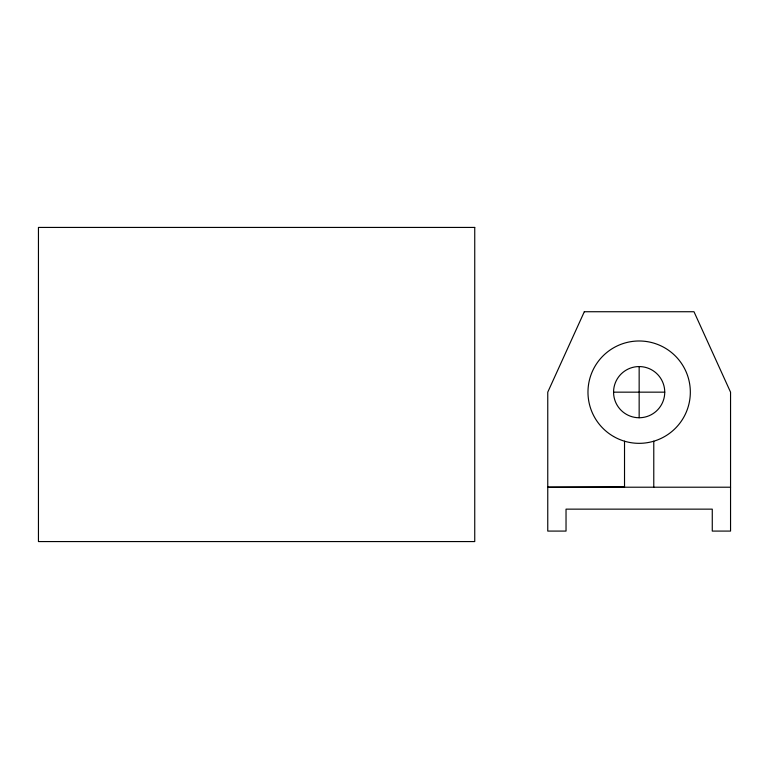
<?xml version="1.0" encoding="UTF-8"?>
<svg xmlns="http://www.w3.org/2000/svg" width="769" height="769" viewBox="0 0 769 769"><rect width="100%" height="100%" fill="white"/><g stroke="black" fill="none" stroke-linecap="round" stroke-linejoin="round"><path stroke-width="1.15" d="M624.524 486.883L547.759 487.21L730.55 487.21M613.556 392.161L664.743 392.161A25.588 25.588 0 0 1 626.36 414.318A25.588 25.588 0 0 1 626.36 369.995A25.588 25.588 0 0 1 664.743 392.161M653.775 441.204L653.775 487.21M639.154 366.573L639.154 417.75M624.524 441.204L624.524 487.21M584.315 311.733L547.759 392.161L547.759 531.081L566.032 531.081L566.032 509.145L712.267 509.145L712.267 531.081L730.55 531.081L730.55 392.161L693.994 311.733L584.315 311.733M474.742 227.432L38.45 227.432L38.45 541.568L474.742 541.568L474.742 227.432M613.556 436.484A51.187 51.187 0 0 0 690.331 392.161A51.187 51.187 0 0 0 613.556 347.838A51.187 51.187 0 0 0 613.556 436.484"/></g></svg>
